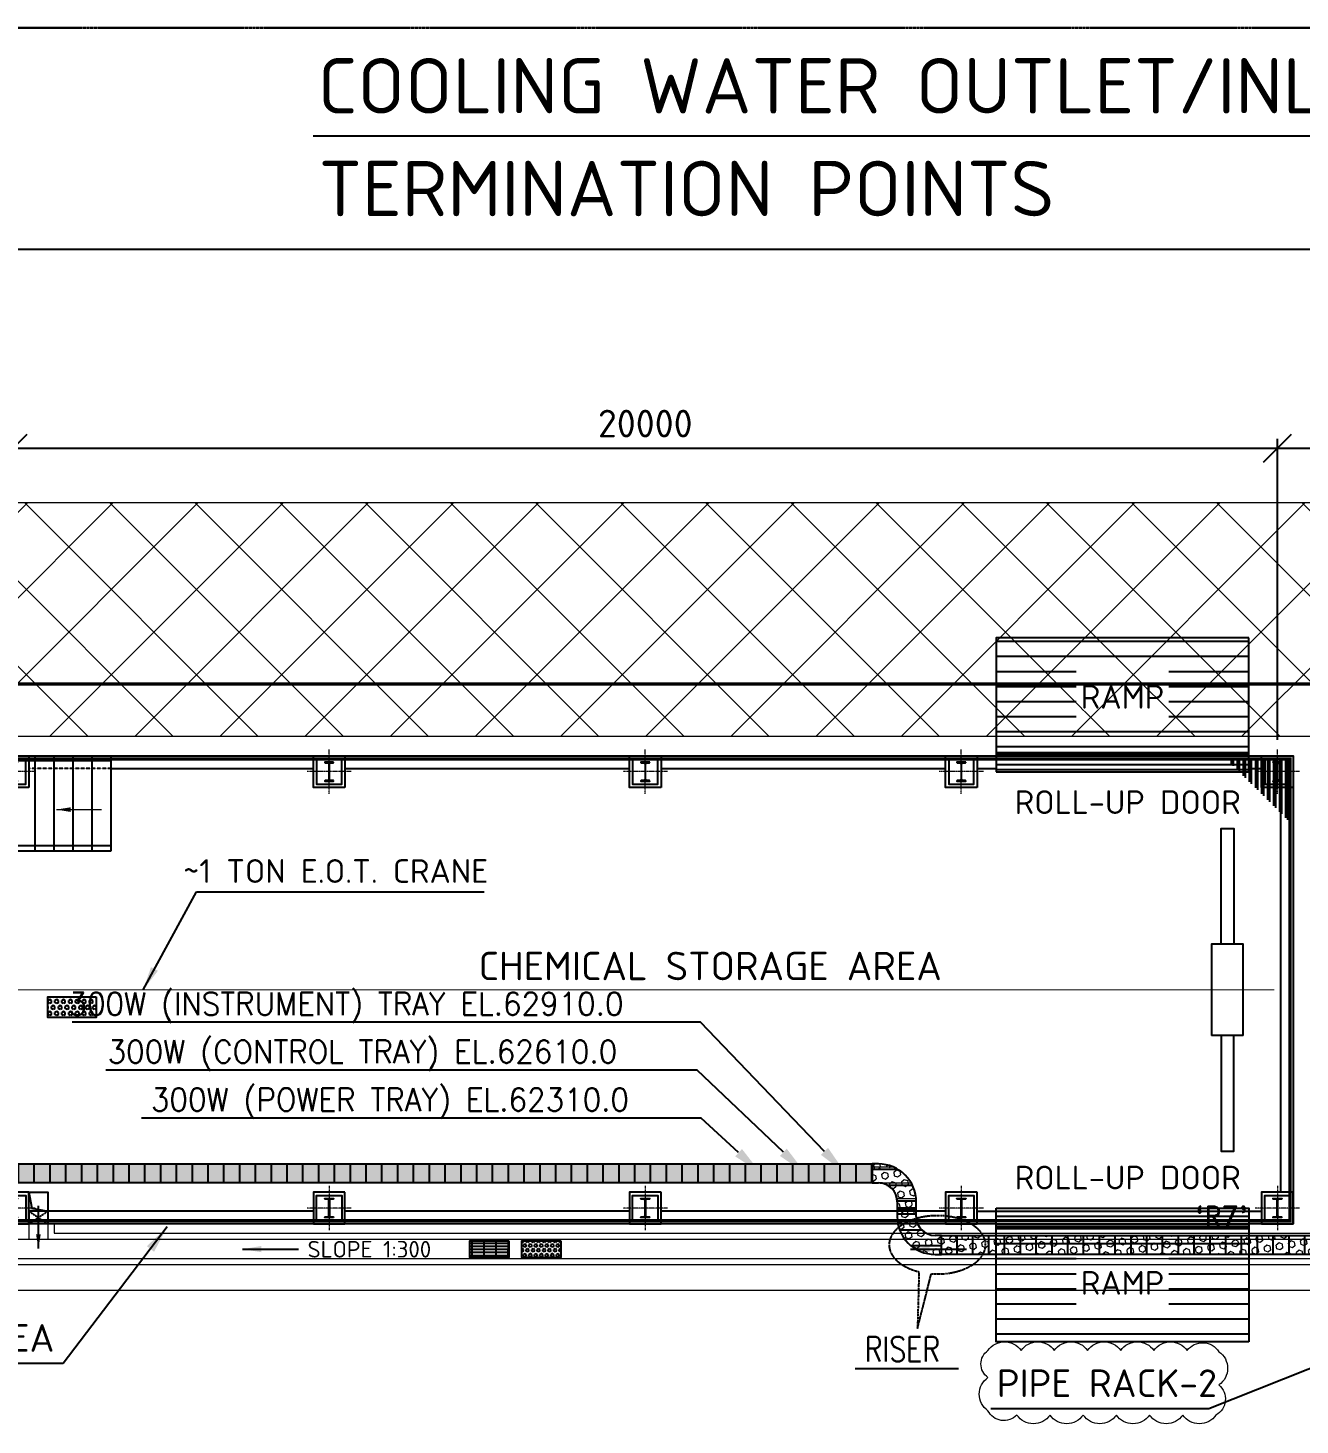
# Model space of a CAD drawing. Header units: inches. Extents: x 8618018 to 8935006, y 2431589 to 2567223.
# Drawn here: x 8682170 to 8702295, y 2514308 to 2536400 of the extents above; entities that cross this region are included whole.
import ezdxf
from ezdxf import colors
from ezdxf.entities.mleader import LeaderData, LeaderLine
from ezdxf.enums import TextEntityAlignment as Align
from ezdxf.math import Vec2, Vec3

# ---------------------------------------------------------------- set-up
doc = ezdxf.new("R2010")
doc.units = ezdxf.units.IN
doc.header["$MEASUREMENT"] = 0
for name, pattern in [('CENTER', [2, 1.25, -0.25, 0.25, -0.25]), ('CENTER2', [1.125, 0.75, -0.125, 0.125, -0.125]), ('HIDDEN', [0.375, 0.25, -0.125]), ('PHANTOM', [2.5, 1.25, -0.25, 0.25, -0.25, 0.25, -0.25]), ('PHANTOM2', [1.25, 0.625, -0.125, 0.125, -0.125, 0.125, -0.125])]:
    doc.linetypes.add(name, pattern=pattern)
doc.layers.get('Defpoints').update_dxf_attribs({"color": 252})
for name, color, linetype in [('CCT', 4, 'Continuous'), ('CENTRE OF ROAD', 252, 'CENTER2'), ('CHAIN', 252, 'Continuous'), ('Civil', 252, 'Continuous'), ('dOOR', 252, 'Continuous'), ('Handrail', 252, 'FENCELINE1'), ('HIDDEN', 252, 'HIDDEN'), ('LAY-ROAD CARREGE WAY', 252, 'Continuous'), ('STR', 252, 'Continuous'), ('TEXT', 252, 'Continuous'), ('TRAY', 1, 'Continuous'), ('valve', 252, 'Continuous')]:
    doc.layers.add(name, color=color, linetype=linetype)
for name, color, linetype, lineweight in [('CL', 252, 'CENTER', 5), ('DIM', 252, 'Continuous', 13), ('ICT', 6, 'Continuous', 13), ('PCT', 2, 'Continuous', 15), ('Rev', 252, 'Continuous', 0), ('TRENCH', 252, 'Continuous', 13)]:
    doc.layers.add(name, color=color, linetype=linetype, lineweight=lineweight)
doc.styles.add('ISOCPEUR', font='isocpeur.ttf')
doc.styles.add('r-30', font='romans.shx')
doc.styles.add('RS1', font='ROMANS.shx', dxfattribs={"width": 0.8})
doc.styles.get("Standard").update_dxf_attribs({"font": 'arial.ttf'})
doc.styles.add('TIT', font='romand.shx')
doc.linetypes.add('FENCELINE1', pattern='A,6.35,-2.54,[133,ltypeshp.shx,S=2.54,R=0,X=-2.54,Y=0],-2.54,25.4', length=36.83)
doc.dimstyles.new('DIM', dxfattribs={"dimscale": 175, "dimtxt": 2.5, "dimasz": 2.5, "dimexe": 0.875, "dimexo": 0.875, "dimgap": 1, "dimtad": 1, "dimdec": 0, "dimzin": 9, "dimdsep": 46, "dimtxsty": 'ISOCPEUR', "dimblk": 'OBLIQUE', "dimcen": 0.09, "dimclrd": 256, "dimclre": 256, "dimclrt": 252, "dimadec": 0, "dimazin": 0, "dimtfac": 1, "dimtdec": 0, "dimtmove": 0, "dimatfit": 3, "dimfxl": 1, "dimtfill": 1, "dimtolj": 1, "dimtzin": 0, "dimarcsym": 0})
doc.dimstyles.new('New_DIM_150', dxfattribs={"dimscale": 150, "dimtxt": 2.5, "dimasz": 2.5, "dimexe": 0.875, "dimexo": 0.875, "dimgap": 1, "dimtad": 1, "dimdec": 0, "dimzin": 9, "dimdsep": 46, "dimtxsty": 'ISOCPEUR', "dimcen": 0.09, "dimclrd": 256, "dimclre": 256, "dimclrt": 4, "dimadec": 0, "dimazin": 0, "dimtfac": 1, "dimtdec": 0, "dimtmove": 0, "dimatfit": 3, "dimfxl": 1, "dimtfill": 1, "dimtolj": 1, "dimtzin": 0, "dimarcsym": 0})
doc.dimstyles.new('New_DIM_90', dxfattribs={"dimscale": 90, "dimtxt": 2.5, "dimasz": 2.5, "dimexe": 0.875, "dimexo": 0.875, "dimgap": 1, "dimtad": 1, "dimdec": 0, "dimzin": 9, "dimdsep": 46, "dimtxsty": 'ISOCPEUR', "dimcen": 0.09, "dimclrd": 256, "dimclre": 256, "dimclrt": 4, "dimadec": 0, "dimazin": 0, "dimtfac": 1, "dimtdec": 0, "dimtmove": 0, "dimatfit": 3, "dimfxl": 1, "dimtfill": 1, "dimtolj": 1, "dimtzin": 0, "dimarcsym": 0})
pattern_1 = [(270, (-36092228.73, 22354600.37), (250, -7e-14), [])]
pattern_2 = [(90, (-8717129.58, -2475215.07), (-250, -1e-13), [])]
pattern_3 = [(0, (-8980222.9, -2659422.6), (0, 238.125), [])]
pattern_4 = [(180, (-8628079, -2471345.5), (-7e-15, -79.375), [])]

# ---------------------------------------------------------------- blocks, each defined once
blk = doc.blocks.new('COL')
at = {"layer": 'Civil'}
blk.add_lwpolyline([(-250, -250), (250, -250), (250, 250), (-250, 250)], close=True, dxfattribs=at)
at = {"layer": 'CL', "ltscale": 0.25}
for p, q in [((0, -350), (0, 350)), ((-350, 0), (350, 0))]:
    blk.add_line(p, q, dxfattribs=at)
at = {"layer": 'STR'}
blk.add_lwpolyline([(-200, 200), (200, 200), (200, -200), (-200, -200)], close=True, dxfattribs=at)
blk.add_lwpolyline([(-70, 150), (70, 150), (70, 148, -0.414214), (63, 141), (18, 134, 0.414214), (4, 120), (4, -120, 0.414214), (18, -134), (63, -141, -0.414214), (70, -148), (70, -150), (-70, -150), (-70, -148, -0.414214), (-63, -141), (-18, -134, 0.414214), (-4, -120), (-4, 120, 0.414214), (-18, 134), (-63, 141, -0.414214), (-70, 148)], format="xyb", close=True, dxfattribs=at)
blk = doc.blocks.new('Chain_P')
at = {"layer": 'CHAIN'}
for points in [[(7, 0, 1), (-7, 0), (-7, -117, 1), (7, -117)], [(7, -287, -1), (-7, -287), (-7, -170, -1), (7, -170)], [(7, -471, -1), (-7, -471), (-7, -354, -1), (7, -354)], [(7, -649, -1), (-7, -649), (-7, -531, -1), (7, -531)], [(7, -824, -1), (-7, -824), (-7, -707, -1), (7, -707)], [(7, -1000, -1), (-7, -1000), (-7, -883, -1), (7, -883)]]:
    blk.add_lwpolyline(points, format="xyb", close=True, dxfattribs=at)
for points in [[(-7, -202, -0.355244), (-36, -167), (-36, -109, -0.112661), (-32, -94)], [(-35, -104, -0.31174), (-7, -74, -0.31174)], [(-7, -187, -0.31589), (-22, -167), (-22, -109, -0.024492), (-21, -107)], [(-21, -107, -0.285998), (-7, -89, -0.285998)], [(7, -74, -0.355244), (36, -109), (36, -167, -0.355244), (7, -202)], [(7, -89, -0.31589), (22, -109), (22, -167, -0.31589), (7, -187)], [(-7, -387, -0.355244), (-36, -352), (-36, -294, -0.355244), (-7, -259, -0.355244)], [(-7, -564, -0.355244), (-36, -529), (-36, -471, -0.355244), (-7, -436, -0.355244)], [(-7, -372, -0.31589), (-22, -352), (-22, -294, -0.31589), (-7, -274, -0.31589)], [(7, -259, -0.355244), (36, -294), (36, -352, -0.355244), (7, -387)], [(7, -274, -0.31589), (22, -294), (22, -352, -0.31589), (7, -372)], [(7, -436, -0.355244), (36, -471), (36, -529, -0.355244), (7, -564)], [(-7, -743, -0.356394), (-37, -707), (-37, -649, -0.356394), (-7, -613, -0.356394)], [(-7, -549, -0.31589), (-22, -529), (-22, -471, -0.31589), (-7, -451, -0.31589)], [(-7, -728, -0.317837), (-22, -707), (-22, -649, -0.317837), (-7, -628, -0.317837)], [(7, -451, -0.31589), (22, -471), (22, -529, -0.31589), (7, -549)], [(7, -613, -0.356394), (37, -649), (37, -707, -0.356394), (7, -743)], [(7, -628, -0.317837), (22, -649), (22, -707, -0.317837), (7, -728)], [(-7, -919, -0.356394), (-37, -883), (-37, -824, -0.356394), (-7, -788)], [(-7, -904, -0.317837), (-22, -883), (-22, -824, -0.317837), (-7, -804)], [(7, -788, -0.356394), (37, -824), (37, -883, -0.356394), (7, -919, -0.356394)], [(7, -804, -0.317837), (22, -824), (22, -883, -0.317837), (7, -904, -0.317837)]]:
    blk.add_lwpolyline(points, format="xyb", dxfattribs=at)
blk = doc.blocks.new('_Oblique')
at = {"color": 0, "linetype": 'ByBlock', "lineweight": -2}
blk.add_line((-0.5, -0.5), (0.5, 0.5), dxfattribs=at)
blk = doc.blocks.new('*D278')
at = {"layer": 'Defpoints', "color": 0, "transparency": 16777216}
for p in [(73855, 58410), (73855, 53650), (83855, 52350)]:
    blk.add_point(p, dxfattribs=at)
at = {"layer": 'DIM', "lineweight": -2, "transparency": 16777216}
for p, q in [((73855, 53803), (73855, 58563)), ((83855, 52503), (83855, 58563)), ((83855, 58410), (73855, 58410))]:
    blk.add_line(p, q, dxfattribs=at)
at = {"layer": 'DIM', "lineweight": -2, "transparency": 16777216, "xscale": 437.5, "yscale": 437.5, "zscale": 437.5, "rotation": 180}
blk.add_blockref('_Oblique', (73855, 58410), dxfattribs=at)
at = {"layer": 'DIM', "lineweight": -2, "transparency": 16777216, "xscale": 437.5, "yscale": 437.5, "zscale": 437.5}
blk.add_blockref('_Oblique', (83855, 58410), dxfattribs=at)
at = {"layer": 'DIM', "color": 252, "transparency": 16777216, "insert": (78855, 58804), "char_height": 437.5, "attachment_point": 5, "style": 'ISOCPEUR', "bg_fill": 3, "box_fill_scale": 1.1, "bg_fill_color": 256, "bg_fill_true_color": 13158600, "bg_fill_transparency": 0}
blk.add_mtext('\\A1;10000', dxfattribs=at)
blk = doc.blocks.new('*D279')
at = {"layer": 'Defpoints', "color": 0, "transparency": 16777216}
for p in [(53855, 58410), (53855, 53650), (73855, 53650)]:
    blk.add_point(p, dxfattribs=at)
at = {"layer": 'DIM', "lineweight": -2, "transparency": 16777216}
for p, q in [((53855, 53803), (53855, 58563)), ((73855, 53803), (73855, 58563)), ((73855, 58410), (53855, 58410))]:
    blk.add_line(p, q, dxfattribs=at)
at = {"layer": 'DIM', "lineweight": -2, "transparency": 16777216, "xscale": 437.5, "yscale": 437.5, "zscale": 437.5, "rotation": 180}
blk.add_blockref('_Oblique', (53855, 58410), dxfattribs=at)
at = {"layer": 'DIM', "lineweight": -2, "transparency": 16777216, "xscale": 437.5, "yscale": 437.5, "zscale": 437.5}
blk.add_blockref('_Oblique', (73855, 58410), dxfattribs=at)
at = {"layer": 'DIM', "color": 252, "transparency": 16777216, "insert": (63855, 58804), "char_height": 437.5, "attachment_point": 5, "style": 'ISOCPEUR', "bg_fill": 3, "box_fill_scale": 1.1, "bg_fill_color": 256, "bg_fill_true_color": 13158600, "bg_fill_transparency": 0}
blk.add_mtext('\\A1;20000', dxfattribs=at)
blk = doc.blocks.new('cct 300 el eq')
at = {"layer": 'CCT'}
h = blk.add_hatch(dxfattribs=at)
h.set_pattern_fill('ANSI31', color=256, scale=2000, angle=315, style=0)
h.set_pattern_definition([(0, (36140511.56, -22327853.38), (7e-14, 250), [])])
h.paths.add_polyline_path([(-400, 450), (-400, 550), (-700, 550), (-700, 450, 0.414214), (-100, -150), (0, -150), (0, 150), (-100, 150, -0.414214)])
for p, q in [((-700, 550), (-700, 450)), ((-400, 550), (-700, 550)), ((-400, 450), (-400, 550)), ((0, 150), (-100, 150)), ((0, -150), (0, 150)), ((-100, -150), (0, -150))]:
    blk.add_line(p, q, dxfattribs=at)
for radius in [600, 300]:
    blk.add_arc((-100, 450), radius, 180, 270, dxfattribs=at)
blk = doc.blocks.new('A$C15f227de1')
at = {"layer": 'Civil'}
for p, q in [((-15500, -1300), (-15500, 200)), ((-15200, -1300), (-15200, 200)), ((-14900, -1300), (-14900, 200)), ((-14600, -1300), (-14600, 200)), ((-11100, -1300), (-11100, 200)), ((-10800, -1300), (-10800, 200)), ((-10500, -1300), (-10500, 200)), ((-10200, -1300), (-10200, 200)), ((-9900, -1300), (-9900, 200)), ((-6300, 200), (-1800, 200)), ((-1300, 200), (0, 200)), ((-1200, -1300), (-1200, 200)), ((-900, -1300), (-900, 200)), ((-600, -1300), (-600, 200)), ((-300, -1300), (-300, 200)), ((0, -1300), (0, 200)), ((-11700, -1300), (-11700, -300)), ((-11400, -1300), (-11400, -300)), ((-1800, -1300), (-1800, -300)), ((-1500, -1300), (-1500, -300)), ((-20600, -1300), (0, -1300))]:
    blk.add_line(p, q, dxfattribs=at)
at = {"layer": 'Handrail', "linetype": 'FENCELINE1', "ltscale": 0.02}
for points in [[(-18100, -1225), (-20525, -1225), (-20525, 125), (0, 125)], [(-13400, -1225), (-17100, -1225)], [(-9250, -1225), (-12400, -1225)], [(-4550, -1225), (-8250, -1225)], [(0, -1225), (-3550, -1225)]]:
    blk.add_lwpolyline(points, dxfattribs=at)
at = {"rotation": 90}
for p in [(-18100, -1225), (-13400, -1225), (-9250, -1225), (-4550, -1225)]:
    blk.add_blockref('Chain_P', p, dxfattribs=at)
at = {"layer": 'DIM'}
for points in [[(-15410, -650), (-14695, -650)], [(-10410, -650), (-9695, -650)], [(-864, -650), (-150, -650)]]:
    blk.add_leader(points, dimstyle='New_DIM_90', override={"dimgap": 1, "dimtad": 0}, dxfattribs=at)
blk = doc.blocks.new('GA CRM')
h = blk.add_hatch()
h.set_pattern_fill('ANSI32', color=256, scale=10, angle=45)
h.set_pattern_definition([(90, (-8595617.2, -2290356.05), (-95.25, 0), []), (90, (-8595585.45, -2290324.3), (-95.25, 0), [])])
h.paths.add_polyline_path([(74055, 52499.8), (74055, 53499.8), (73055, 53499.8)])
h = blk.add_hatch()
h.set_pattern_fill('HEX', color=252, scale=251.374188, angle=90, style=0)
h.set_pattern_definition([(90, (-618209.83, 288221.504), (-54.424108, 3e-15), [31.4217735, -62.843547]), (210, (-618209.83, 288221.504), (27.212054, -47.1326603), [31.4217735, -62.843547]), (150, (-618209.83, 288252.926), (-27.212054, -47.1326603), [31.4217735, -62.843547])])
h.paths.add_polyline_path([(55169.7, 49736.8), (54402, 49736.8), (54402, 49411.7), (55169.7, 49411.7)])
at = {"ltscale": 700}
h = blk.add_hatch(dxfattribs=at)
h.set_pattern_fill('GRATE', color=252, scale=60)
h.set_pattern_definition([(0, (-7186500.09, -2021004.563), (0, 47.625), []), (90, (-7186500.09, -2021004.56), (-190.5, 1e-14), [])])
h.paths.add_polyline_path([(61695, 45878.1), (61080.9, 45878.1), (61080.9, 45618), (61695, 45618)])
h = blk.add_hatch()
h.set_pattern_fill('HEX', color=252, scale=201.09935, angle=90, style=0)
h.set_pattern_definition([(90, (-476186.52, 236665.88), (-43.5392865, 3e-15), [25.137419, -50.2748376]), (210, (-476186.52, 236665.88), (21.7696433, -37.7061282), [25.137419, -50.2748376]), (150, (-476186.52, 236691.016), (-21.7696433, -37.7061282), [25.137419, -50.2748376])])
h.paths.add_polyline_path([(62517.1, 45878.1), (61903, 45878.1), (61903, 45618), (62517.1, 45618)])
at = {"layer": 'Civil'}
h = blk.add_hatch(dxfattribs=at)
h.set_pattern_fill('LINE', color=256, scale=75)
h.set_pattern_definition(pattern_3)
h.paths.add_polyline_path([(73405, 55415.8), (69405, 55415.8), (69405, 53599.3), (73405, 53599.8)])
h.paths.add_polyline_path([(70673.8, 54051.3), (72136.2, 54051.3), (72136.2, 54951.3), (70673.8, 54951.3)], flags=16)
h = blk.add_hatch(color=256, dxfattribs=at)
h.dxf.hatch_style = 1
h.paths.add_polyline_path([(54151.3, 46396.1), (54105, 46649.8), (54105, 46349.8), (54405, 46349.8)])
h = blk.add_hatch(dxfattribs=at)
h.set_pattern_fill('LINE', color=256, scale=75)
h.set_pattern_definition(pattern_3)
h.paths.add_polyline_path([(73405, 44283.3), (69405, 44283.3), (69405, 46099.3), (73405, 46099.8)])
h.paths.add_polyline_path([(70673.8, 45647.8), (72136.2, 45647.8), (72136.2, 44747.8), (70673.8, 44747.8)], flags=16)
at = {"layer": 'dOOR'}
h = blk.add_hatch(dxfattribs=at)
h.set_pattern_fill('ANSI31', color=256, scale=25, angle=135)
h.set_pattern_definition(pattern_4)
h.paths.add_polyline_path([(69405, 53299.3), (73405, 53299.3), (73405, 53599.3), (69405, 53599.3)])
h = blk.add_hatch(dxfattribs=at)
h.set_pattern_fill('ANSI31', color=256, scale=25, angle=135)
h.set_pattern_definition(pattern_4)
h.paths.add_polyline_path([(69405, 46399.8), (73405, 46399.8), (73405, 46099.8), (69405, 46099.8)])
at = {"linetype": 'PHANTOM', "const_width": 50}
blk.add_lwpolyline([(34855, 53499.8), (74055, 53499.8), (74055, 46199.8), (34855, 46199.8)], close=True, dxfattribs=at)
at = {"color": 252, "linetype": 'PHANTOM', "const_width": 20}
blk.add_lwpolyline([(35105, 49849.8), (73805, 49849.8)], dxfattribs=at)
at = {"color": 252}
for points in [[(55169.7, 49736.8), (55169.7, 49411.7), (54402, 49411.7), (54402, 49736.8)], [(62517.1, 45878.1), (62517.1, 45618), (61903, 45618), (61903, 45878.1)]]:
    blk.add_lwpolyline(points, close=True, dxfattribs=at)
at = {"color": 252, "ltscale": 700}
blk.add_lwpolyline([(61695, 45878.1), (61695, 45618), (61080.9, 45618), (61080.9, 45878.1)], close=True, dxfattribs=at)
at = {"layer": 'CENTRE OF ROAD', "linetype": 'CENTER', "lineweight": 30}
blk.add_line((7500, 65060), (111255, 65060), dxfattribs=at)
at = {"layer": 'Civil'}
for points in [[(69405, 46149.8), (34805, 46149.8), (34805, 53549.8), (69405, 53549.8)], [(73405, 53549.8), (74105, 53549.8), (74105, 46149.8), (73405, 46149.8)], [(55405, 53349.8), (58605, 53349.8)], [(59105, 53349.8), (63605, 53349.8)], [(64105, 53349.8), (68605, 53349.8)], [(69105, 53349.8), (69405, 53349.8)], [(73405, 53349.8), (73605, 53349.8)], [(73905, 53049.8), (73905, 46649.8)], [(54105, 46649.8), (54151.3, 46396.1), (54405, 46349.8)], [(58605, 46349.8), (54105, 46349.8)], [(63605, 46349.8), (59105, 46349.8)], [(68605, 46349.8), (64105, 46349.8)], [(69105, 46349.3), (69405, 46349.3)], [(73405, 46349.3), (73605, 46349.3)]]:
    blk.add_lwpolyline(points, dxfattribs=at)
blk.add_lwpolyline([(54105, 46649.8), (54405, 46649.8), (54405, 46349.8), (54105, 46349.8)], close=True, dxfattribs=at)
at = {"layer": 'dOOR'}
for points in [[(69405, 53299.3), (73405, 53299.3), (73405, 53599.3), (69405, 53599.3)], [(69405, 46399.8), (73405, 46399.8), (73405, 46099.8), (69405, 46099.8)]]:
    blk.add_lwpolyline(points, close=True, dxfattribs=at)
at = {"layer": 'HIDDEN'}
blk.add_line((55405, 53349.8), (54105, 53349.8), dxfattribs=at)
at = {"layer": 'HIDDEN', "ltscale": 0.5}
for p, q in [((54105, 46349.8), (54105, 46149.8)), ((54105, 46349.8), (54405, 46149.8)), ((54105, 46149.8), (54405, 46349.5)), ((54405, 46349.8), (54405, 46149.8))]:
    blk.add_line(p, q, dxfattribs=at)
at = {"layer": 'LAY-ROAD CARREGE WAY', "color": 252}
blk.add_line((23500, 61560), (96025.1, 61560), dxfattribs=at)
at = {"layer": 'Rev'}
blk.add_lwpolyline([(69276.2, 44147.8, -0.5205671), (69801.2, 44147.8, -0.5205671), (70326.2, 44147.8, -0.5205671), (70851.2, 44147.8, -0.5205671), (71376.2, 44147.8, -0.5205671), (71901.2, 44147.8, -0.5205671), (72426.2, 44147.8, -0.5205671), (72931.1, 44127.7, -0.5205671), (72931.1, 43602.7, -0.5205671), (72882.9, 43125.8, -0.5205671), (72357.9, 43125.8, -0.5205671), (71832.9, 43125.8, -0.5205671), (71307.9, 43125.8, -0.5205671), (70782.9, 43125.8, -0.5205671), (70257.9, 43125.8, -0.5205671), (69732.9, 43125.8, -0.5205671), (69276.2, 43194.1, -0.5205671), (69276.2, 43719.1, -0.5205671)], format="xyb", close=True, dxfattribs=at)
at = {"layer": 'TRENCH'}
for p, q in [((54105, 46149.8), (54105, 45899.8)), ((54405, 46149.8), (54405, 45899.8))]:
    blk.add_line(p, q, dxfattribs=at)
for points in [[(87905, 46149.8), (87905, 45499.8), (38605, 45499.8)], [(54505, 46150.2), (54505, 45999.8), (80455, 45999.8), (80455, 46150.2)], [(87805, 45899.8), (33905, 45899.8)], [(33905, 45599.8), (87805, 45599.8)]]:
    blk.add_lwpolyline(points, dxfattribs=at)
at = {"layer": 'valve'}
blk.add_line((73313.9, 49127.7), (72813.9, 49127.7), dxfattribs=at)
for points in [[(72963.9, 50571.8), (72963.9, 52399.3), (73163.9, 52399.3), (73163.9, 50571.8)], [(73313.9, 49127.7), (73313.9, 50571.8), (72813.9, 50571.8), (72813.9, 49127.7)], [(72963.9, 49127.7), (72963.9, 47300.2), (73163.9, 47300.2), (73163.9, 49127.7)]]:
    blk.add_lwpolyline(points, dxfattribs=at)
at = {"color": 7, "xscale": -1}
for p in [(53855, 53299.8), (58855, 53299.8), (63855, 53299.8), (68855, 53299.8), (73855, 53299.8)]:
    blk.add_blockref('COL', p, dxfattribs=at)
at = {"color": 7, "rotation": 180}
for p in [(53855, 46399.8), (58855, 46399.8), (63855, 46399.8), (68855, 46399.8), (73855, 46399.8)]:
    blk.add_blockref('COL', p, dxfattribs=at)
at = {"layer": 'DIM'}
blk.add_blockref('A$C15f227de1', (55405, 53349.8), dxfattribs=at)
at = {"layer": 'DIM', "color": 252, "style": 'ISOCPEUR'}
for s, height, p in [('COOLING WATER OUTLET/INLET', 875, (58674.1, 63707.2)), ('TERMINATION POINTS', 875, (58686.1, 62082.8)), ('ROLL-UP DOOR', 375, (69698.8, 52630.4)), ('~1 TON E.O.T. CRANE', 375, (56544.4, 51540.9)), ('CHEMICAL STORAGE AREA', 450, (61219.3, 50001.8)), ('ROLL-UP DOOR', 375, (69698.8, 46693.9)), ('SHED FOR CHEMICAL DOSING AREA', 437.5, (44878.9, 44126.6)), ('PIPE RACK-2', 437.5, (69417.2, 43410.5))]:
    blk.add_text(s, height=height, dxfattribs=at).set_placement(p)
blk.add_text('SLOPE 1:300', height=262.5, dxfattribs=at).set_placement((59490.7, 45748.1), align=Align.MIDDLE)
at = {"layer": 'DIM'}
for points, dimstyle, override in [([(55911.9, 49849.8), (56753.9, 51397.3), (61306, 51397.3)], 'New_DIM_150', {"dimtad": 0}), ([(54255, 45758.9), (54255, 46433.5)], 'New_DIM_90', {"dimgap": 1, "dimtad": 0}), ([(56293.1, 46099.8), (54646.6, 43941.1), (44866.3, 43941.1)], 'DIM', {"dimgap": 1, "dimtad": 0}), ([(57484.2, 45749.8), (58370.7, 45749.8)], 'New_DIM_150', {"dimasz": 2, "dimgap": 1, "dimtad": 0}), ([(68052.2, 45749.8), (68938.7, 45749.8)], 'New_DIM_150', {"dimasz": 2, "dimgap": 1, "dimtad": 0}), ([(75705, 44391.8), (72770.9, 43225), (69322.4, 43225)], 'DIM', {"dimgap": 1, "dimtad": 0})]:
    blk.add_leader(points, dimstyle=dimstyle, override=override, dxfattribs=at)
at = {"layer": 'DIM', "color": 252, "char_height": 375, "attachment_point": 5, "style": 'ISOCPEUR', "bg_fill": 3, "box_fill_scale": 1.1, "bg_fill_color": 256, "bg_fill_true_color": 13158600, "bg_fill_transparency": 0}
for insert in [(71405, 54482.5), (71405, 45216.5)]:
    blk.add_mtext('\\A1;RAMP', dxfattribs=dict(at, insert=insert))
at = {"layer": 'DIM'}
h = blk.add_hatch(dxfattribs=at)
h.set_pattern_fill('ANSI37', color=256, scale=300)
h.set_pattern_definition([(45, (-8652894.9, -2471340), (-673.51921, 673.51921), []), (135, (-8652894.9, -2471340), (-673.51921, -673.51921), [])])
h.paths.add_polyline_path([(19925.1, 57555.2), (94761.1, 57555.2), (94761.1, 53855.2), (19925.1, 53855.2)])
at = {"const_width": 50}
blk.add_lwpolyline([(0, 0), (0, 54685), (95505, 54685), (95505, 0), (0, 0)], dxfattribs=at)
at = {"layer": 'Civil'}
for points in [[(73405, 55415.8), (69405, 55415.8), (69405, 53549.3), (73405, 53549.3)], [(73405, 44283.3), (69405, 44283.3), (69405, 46149.8), (73405, 46149.8)]]:
    blk.add_lwpolyline(points, close=True, dxfattribs=at)
at = {"layer": 'DIM'}
blk.add_line((19500, 45100.2), (96025.1, 45100.2), dxfattribs=at)
blk.add_lwpolyline([(19925.1, 57555.2), (94761.1, 57555.2), (94761.1, 53855.2), (19925.1, 53855.2)], close=True, dxfattribs=at)
blk.add_leader([(77180, 54185), (75393, 63349.7), (58602.9, 63349.7)], dimstyle='DIM', override={"dimgap": 1, "dimtad": 0, "dimldrblk": 'Dot'}, dxfattribs=at)
dim = blk.add_linear_dim(base=(73855, 58410.1), p1=(83855, 52349.8), p2=(73855, 53649.8), dimstyle='DIM', override={"dimarcsym": 1}, dxfattribs=at)
dim.commit()
dim.dimension.update_dxf_attribs({"geometry": '*D278', "text_midpoint": (78855, 58803.8)})
dim = blk.add_linear_dim(base=(53855, 58410.1), p1=(73855, 53649.8), p2=(53855, 53649.8), dimstyle='DIM', override={"dimarcsym": 1}, dxfattribs=at)
dim.commit()
dim.dimension.update_dxf_attribs({"geometry": '*D279', "text_midpoint": (63855, 58803.8)})

msp = doc.modelspace()

# ---------------------------------------------------------------- hatches: boundary and pattern name
at = {"layer": 'PCT', "lineweight": 0}
h = msp.add_hatch(dxfattribs=at)
h.set_pattern_fill('ANSI31', color=256, scale=2000, angle=495, style=0)
h.set_pattern_definition([(180, (-27444987.95, 24846139.75), (-1e-13, -250), [])])
h.paths.add_polyline_path([(8695923.6, 2517836.4), (8695923.6, 2517736.4), (8696223.6, 2517736.4), (8696223.6, 2517836.4, 0.4142136), (8695623.6, 2518436.4), (8695523.6, 2518436.4), (8695523.6, 2518136.4), (8695623.6, 2518136.4, -0.4142136)])

# ---------------------------------------------------------------- linework, layer by layer
at = {"layer": 'CCT', "elevation": 62910.6}
msp.add_lwpolyline([(8696621.1, 2517306.1), (8702923.6, 2517306.1), (8702923.6, 2517006.1), (8696621.1, 2517006.1)], close=True, dxfattribs=at)
at = {"layer": 'PCT', "lineweight": 0}
for p, q in [((8695523.6, 2518436.4), (8695523.6, 2518136.4)), ((8695623.6, 2518436.4), (8695523.6, 2518436.4)), ((8695523.6, 2518136.4), (8695623.6, 2518136.4)), ((8695923.6, 2517836.4), (8695923.6, 2517736.4)), ((8695923.6, 2517736.4), (8696223.6, 2517736.4)), ((8696223.6, 2517736.4), (8696223.6, 2517836.4))]:
    msp.add_line(p, q, dxfattribs=at)
for radius in [600, 300]:
    msp.add_arc((8695623.6, 2517836.4), radius, 0, 90, dxfattribs=at)

# ---------------------------------------------------------------- block references
at = {"layer": 'CCT', "color": 2, "rotation": 180}
msp.add_blockref('cct 300 el eq', (8695523.6, 2518286.4), dxfattribs=at)
at = {"layer": 'CCT', "color": 2}
msp.add_blockref('cct 300 el eq', (8696621.1, 2517156.1, 62910.6), dxfattribs=at)

# ---------------------------------------------------------------- next in the draw order: block references
at = {"color": 252}
msp.add_blockref('GA CRM', (8628081, 2471340), dxfattribs=at)

# ---------------------------------------------------------------- next in the draw order: hatches: boundary and pattern name
at = {"layer": 'CCT'}
h = msp.add_hatch(dxfattribs=at)
h.set_pattern_fill('ANSI31', color=256, scale=2000, angle=225, style=0)
h.set_pattern_definition(pattern_1)
h.paths.add_polyline_path([(8695523.6, 2518136.4), (8695523.6, 2518436.4), (8661995.7, 2518436.4), (8661995.7, 2518136.4)])
h = msp.add_hatch(dxfattribs=at)
h.set_pattern_fill('ANSI31', color=256, scale=2000, angle=405, style=0)
h.set_pattern_definition(pattern_2)
h.paths.add_polyline_path([(8702923.6, 2517306.1), (8696621.1, 2517306.1), (8696621.1, 2517006.1), (8702923.6, 2517006.1)])
at = {"layer": 'ICT', "transparency": 33554661}
h = msp.add_hatch(dxfattribs=at)
h.set_pattern_fill('HEX', color=256, scale=450, angle=100, style=0)
h.paths.add_polyline_path([(8695523.6, 2518433.9), (8662084.3, 2518436.4), (8662084.3, 2518136.4), (8695523.6, 2518136.4)])
h.paths.add_polyline_path([(8669426.6, 2518136.4), (8669276.6, 2518136.4), (8669276.6, 2517678.4), (8669426.6, 2517678.4)])
h = msp.add_hatch(dxfattribs=at)
h.set_pattern_fill('HEX', color=256, scale=450, angle=280, style=0)
h.set_pattern_definition([(280, (26109276.79, 7510657.51), (95.94770984, 16.91817), [56.25, -112.5]), (40, (26109276.79, 7510657.51), (-62.6254199, 74.63406917), [56.25, -112.5]), (340, (26109286.56, 7510602.11), (33.32228993, 91.55223915), [56.25, -112.5])])
h.paths.add_polyline_path([(8695523.6, 2518136.4), (8695623.6, 2518136.4, -0.4142136), (8695923.6, 2517836.4), (8695923.6, 2517736.4), (8696223.6, 2517736.4), (8696223.6, 2517836.4, 0.4142136), (8695623.6, 2518436.4), (8695523.6, 2518436.4)])
h = msp.add_hatch(dxfattribs=at)
h.set_pattern_fill('HEX', color=256, scale=450, angle=100, style=0)
h.paths.add_polyline_path([(8696223.6, 2517736.4), (8695923.6, 2517736.4), (8695923.6, 2517706.1), (8696223.6, 2517706.1)])
h.paths.add_polyline_path([(8703223.6, 2517306.1), (8696623.6, 2517306.1), (8696623.6, 2517006.1), (8703223.6, 2517006.1)])
h.paths.add_polyline_path([(8703223.6, 2518136.4), (8702923.6, 2518136.4), (8702923.6, 2517306.1), (8703224.6, 2517306.1)])
h = msp.add_hatch(dxfattribs=at)
h.set_pattern_fill('HEX', color=256, scale=450, angle=100, style=0)
h.set_pattern_definition([(100, (-8717129.58, -2475215.07), (-95.94770984, -16.91817), [56.25, -112.5]), (220, (-8717129.58, -2475215.07), (62.6254199, -74.63406917), [56.25, -112.5]), (160, (-8717139.34, -2475159.67), (-33.32228993, -91.55223915), [56.25, -112.5])])
h.paths.add_polyline_path([(8696623.6, 2517306.1), (8696523.6, 2517306.1, -0.4142136), (8696223.6, 2517606.1), (8696223.6, 2517706.1), (8695923.6, 2517706.1), (8695923.6, 2517606.1, 0.4142136), (8696523.6, 2517006.1), (8696623.6, 2517006.1)])
at = {"layer": 'PCT'}
h = msp.add_hatch(dxfattribs=at)
h.set_pattern_fill('ANSI31', color=256, scale=2000, angle=225, style=0)
h.set_pattern_definition(pattern_1)
h.paths.add_polyline_path([(8695523.6, 2518136.4), (8695523.6, 2518436.4), (8661995.7, 2518436.4), (8661995.7, 2518136.4)])
h = msp.add_hatch(dxfattribs=at)
h.set_pattern_fill('ANSI31', color=256, scale=2000, angle=405, style=0)
h.set_pattern_definition(pattern_2)
h.paths.add_polyline_path([(8702923.6, 2517306.1), (8696621.1, 2517306.1), (8696621.1, 2517006.1), (8702923.6, 2517006.1)])

# ---------------------------------------------------------------- next in the draw order: linework, layer by layer
at = {"layer": 'CCT'}
msp.add_lwpolyline([(8695523.6, 2518136.4), (8661995.7, 2518136.4), (8661995.7, 2518436.4), (8695523.6, 2518436.4)], close=True, dxfattribs=at)
at = {"layer": 'CCT', "elevation": 62910.6}
for points in [[(8695921.1, 2517706.1), (8696223.6, 2517706.1), (8696223.6, 2517736.4), (8695921.1, 2517736.4)], [(8696621.1, 2517306.1), (8696621.1, 2517306.1), (8696621.1, 2517306.1), (8696621.1, 2517306.1)]]:
    msp.add_lwpolyline(points, close=True, dxfattribs=at)
at = {"layer": 'ICT', "transparency": 33554661}
for p, q in [((8695523.6, 2518436.4), (8662084.3, 2518436.4, -56324.5)), ((8695523.6, 2518136.4), (8662084.3, 2518136.4, -56324.5)), ((8702923.6, 2517306.1), (8696623.6, 2517306.1)), ((8703223.6, 2517006.1), (8696623.6, 2517006.1))]:
    msp.add_line(p, q, dxfattribs=at)
at = {"layer": 'ICT'}
for points in [[(8695623.6, 2518136.4, -0.4142136), (8695923.6, 2517836.4), (8695923.6, 2517706.1), (8696223.6, 2517706.1), (8696223.6, 2517836.4, 0.4142136), (8695623.6, 2518436.4), (8695523.6, 2518436.4), (8695523.6, 2518136.4)], [(8696523.6, 2517306.1, -0.4142136), (8696223.6, 2517606.1), (8696223.6, 2517706.1), (8695923.6, 2517706.1), (8695923.6, 2517606.1, 0.4142136), (8696523.6, 2517006.1), (8696623.6, 2517006.1), (8696623.6, 2517306.1)]]:
    msp.add_lwpolyline(points, format="xyb", close=True, dxfattribs=at)
at = {"layer": 'PCT'}
msp.add_lwpolyline([(8695523.6, 2518136.4), (8661995.7, 2518136.4), (8661995.7, 2518436.4), (8695523.6, 2518436.4)], close=True, dxfattribs=at)
at = {"layer": 'PCT', "elevation": 62910.6}
for points in [[(8695921.1, 2517706.1), (8696223.6, 2517706.1), (8696223.6, 2517736.4), (8695921.1, 2517736.4)], [(8696621.1, 2517306.1), (8696621.1, 2517306.1), (8696621.1, 2517306.1), (8696621.1, 2517306.1)], [(8696621.1, 2517306.1), (8702923.6, 2517306.1), (8702923.6, 2517006.1), (8696621.1, 2517006.1)]]:
    msp.add_lwpolyline(points, close=True, dxfattribs=at)
at = {"layer": 'TRAY', "linetype": 'PHANTOM2'}
for p, q in [((8696266.4, 2516731.3, 62910.6), (8696242.5, 2515832.6, 62910.6)), ((8696242.5, 2515832.6, 62910.6), (8696460.8, 2516700.2, 62910.6))]:
    msp.add_line(p, q, dxfattribs=at)
at = {"layer": 'TRAY'}
msp.add_line((8695257.8, 2515203.7, 62910.6), (8696892.6, 2515203.7, 62910.6), dxfattribs=at)
at = {"layer": 'TRAY', "linetype": 'PHANTOM2'}
msp.add_ellipse((8696556.7, 2517157.5, 62910.6), major_axis=(-762.8, 0), ratio=0.604374, start_param=1.4447807, end_param=7.4634964, dxfattribs=at)

# ---------------------------------------------------------------- next in the draw order: texts
at = {"layer": 'CCT', "lineweight": 0, "style": 'r-30', "width": 0.95}
msp.add_text('300W (CONTROL TRAY) EL.62610.0', height=360, dxfattribs=at).set_placement((8683430.9, 2520031.5))
at = {"layer": 'ICT', "color": 6, "lineweight": 0, "style": 'r-30', "width": 0.95}
msp.add_text('300W (INSTRUMENT) TRAY EL.62910.0', height=360, dxfattribs=at).set_placement((8682811.5, 2520789.4))
at = {"layer": 'PCT', "lineweight": 0, "style": 'r-30', "width": 0.95}
msp.add_text('300W (POWER TRAY) EL.62310.0', height=360, dxfattribs=at).set_placement((8684115.7, 2519273.6))
at = {"layer": 'TEXT', "color": 3, "style": 'TIT'}
msp.add_text("`R7'", height=316.25, dxfattribs=at).set_placement((8700631.6, 2517450.7))
at = {"layer": 'TRAY', "style": 'RS1', "width": 0.8}
msp.add_text('RISER', height=390.62, dxfattribs=at).set_placement((8696004.4, 2515509.5, 62910.6), align=Align.MIDDLE_CENTER)

# ---------------------------------------------------------------- next in the draw order: leaders
at = {"layer": 'CCT', "lineweight": 0}
ml = msp.add_multileader_mtext('Standard', dxfattribs=at)
ml.set_content('', color=256)
ml.set_leader_properties()
ml.build(insert=Vec2(0, 0))
ml.multileader.update_dxf_attribs({"text_right_attachment_type": 6, "dogleg_length": 1700, "arrow_head_size": 480})
ctx = ml.context
ctx.base_point, ctx.char_height, ctx.arrow_head_size, ctx.landing_gap_size, ctx.plane_origin = Vec3(8683404.8, 2519918.2), 0.432, 480, 0.216, Vec3(8694418.1, 2516715.5)
ctx.right_attachment = 6
notes = []
notes.append((ctx, [(0, (1, 1, 0), (8692756.4, 2519918.5), (-1, 0), 9351.2, [(0, [(8694468.4, 2518289.3)], 0, [])])]))
ctx.mtext.insert, ctx.mtext.text_direction, ctx.mtext.rotation, ctx.mtext.flow_direction = Vec3(8683405, 2519918), Vec3(-1, 0), 3.1415927, 5
at = {"layer": 'ICT', "color": 6, "lineweight": 0}
ml = msp.add_multileader_mtext('Standard', dxfattribs=at)
ml.set_content('', color=6)
ml.set_leader_properties()
ml.build(insert=Vec2(0, 0))
ml.multileader.update_dxf_attribs({"text_right_attachment_type": 6, "dogleg_length": 9936.2, "arrow_head_size": 480})
ctx = ml.context
ctx.base_point, ctx.char_height, ctx.arrow_head_size, ctx.landing_gap_size, ctx.plane_origin = Vec3(8682870.6, 2520676.2), 0.432, 480, 0.216, Vec3(8694574.1, 2517473.4)
ctx.right_attachment = 6
notes.append((ctx, [(0, (1, 1, 0), (8692807.3, 2520676.4), (-1, 0), 9936.2, [(0, [(8695104.4, 2518289.3)], 0, [])])]))
ctx.mtext.insert, ctx.mtext.text_direction, ctx.mtext.rotation, ctx.mtext.flow_direction = Vec3(8682870.8, 2520676), Vec3(-1, 0), 3.1415927, 5
at = {"layer": 'PCT', "lineweight": 0}
ml = msp.add_multileader_mtext('Standard', dxfattribs=at)
ml.set_content('', color=256)
ml.set_leader_properties()
ml.build(insert=Vec2(0, 0))
ml.multileader.update_dxf_attribs({"text_right_attachment_type": 6, "dogleg_length": 8852.9, "arrow_head_size": 480})
ctx = ml.context
ctx.base_point, ctx.char_height, ctx.arrow_head_size, ctx.landing_gap_size, ctx.plane_origin = Vec3(8683959.6, 2519155.7), 9.6, 480, 4.8, Vec3(8693811.3, 2515957.5)
ctx.right_attachment, ctx.text_align_type = 6, 2
notes.append((ctx, [(0, (1, 1, 0), (8692822.1, 2519160.5), (-1, 0), 8852.9, [(0, [(8693764.9, 2518289.2)], 0, [])])]))
ctx.mtext.insert, ctx.mtext.text_direction, ctx.mtext.rotation, ctx.mtext.alignment, ctx.mtext.flow_direction = Vec3(8683964.4, 2519150.9), Vec3(-1, 0), 3.1415927, 3, 5
for ctx, leaders in notes:
    for number, flags, end, landing, length, lines in leaders:
        leader = LeaderData()
        leader.index, (leader.has_last_leader_line, leader.has_dogleg_vector, leader.attachment_direction) = number, flags
        leader.last_leader_point, leader.dogleg_vector, leader.dogleg_length = Vec3(end), Vec3(landing), length
        for number, points, colour, breaks in lines:
            line = LeaderLine()
            line.index, line.vertices, line.color, line.breaks = number, Vec3.list(points), colors.encode_raw_color(colour), breaks
            leader.lines.append(line)
        ctx.leaders.append(leader)

doc.saveas('drawing.dxf')
